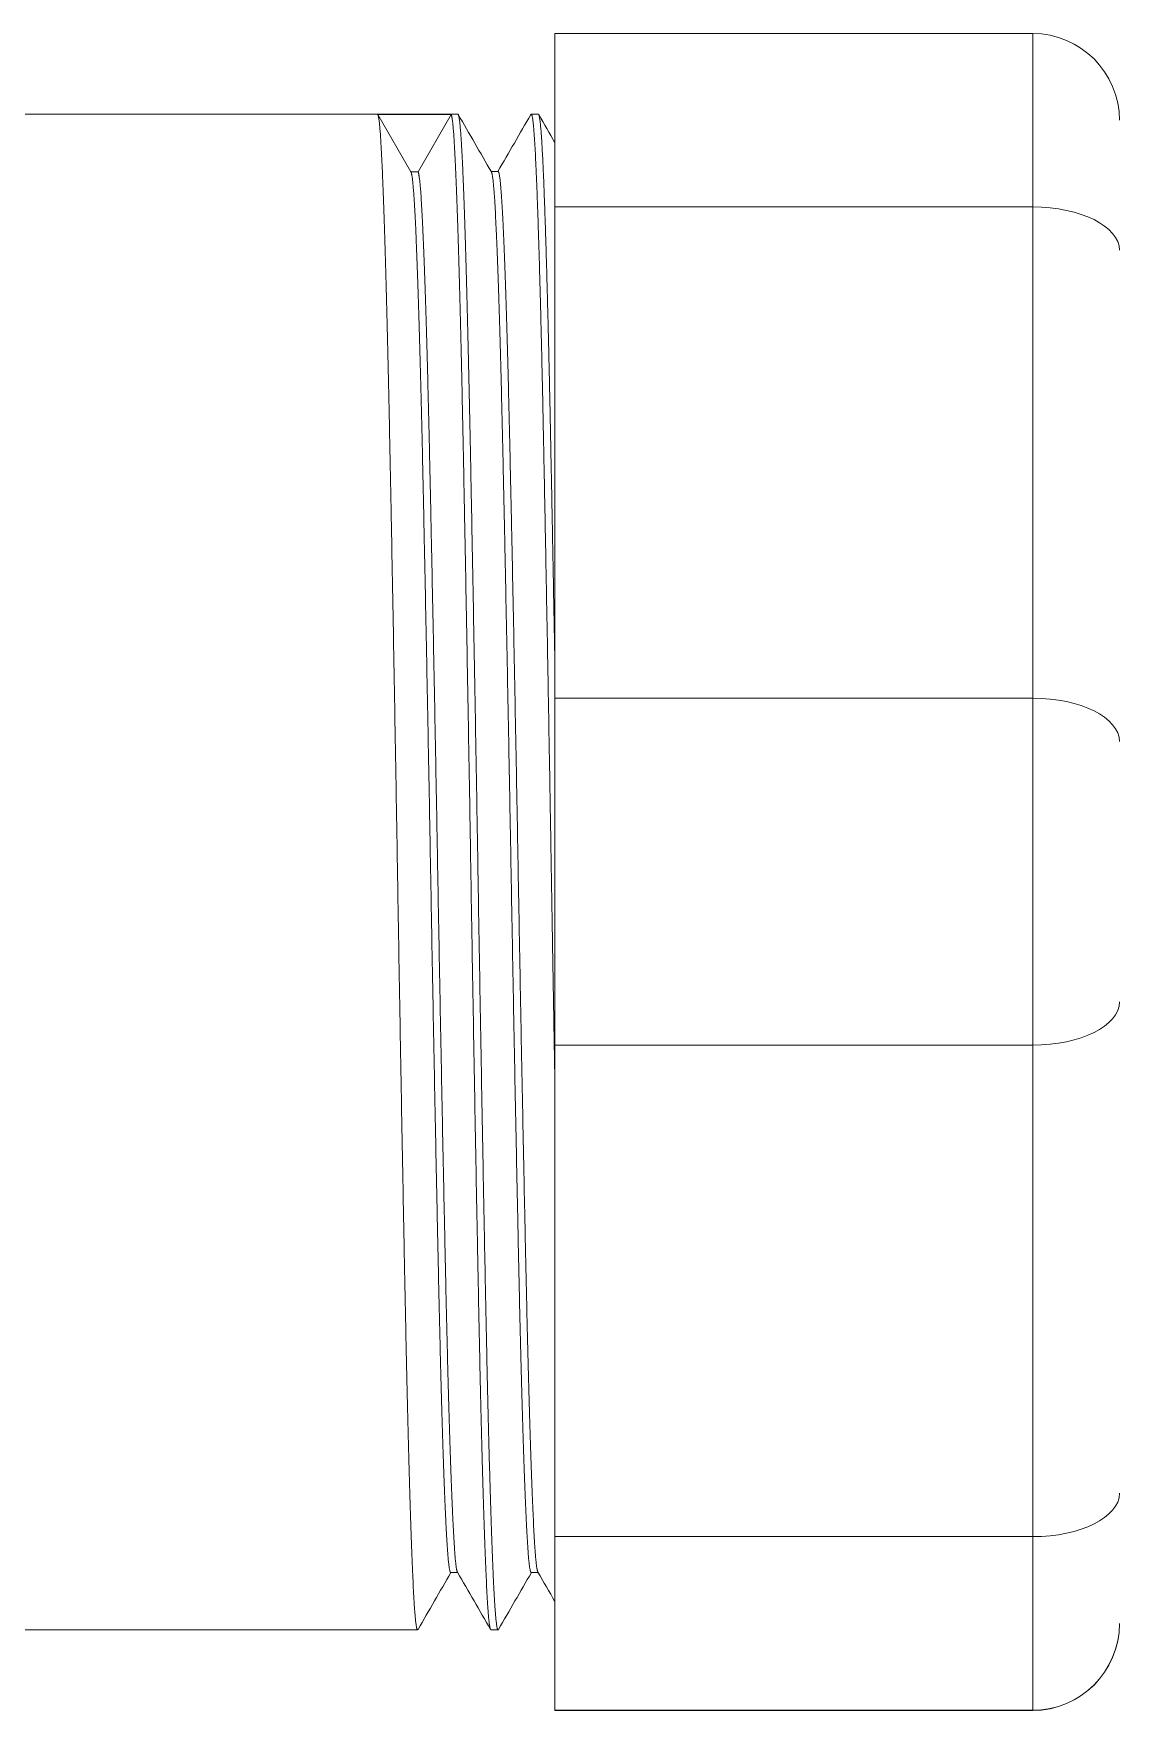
# Model space of a CAD drawing. Header units: millimetres. Extents: x 2.27 to 5, y 4.62 to 5.66.
# Drawn here: x 3.09569 to 3.12573, y 5.48734 to 5.53373 of the extents above; entities that cross this region are included whole.
import ezdxf

# ---------------------------------------------------------------- set-up
doc = ezdxf.new("R2010")
doc.units = ezdxf.units.MM

# ---------------------------------------------------------------- blocks, each defined once
blk = doc.blocks.new('110-32-frente')
at = {"linetype": 'Continuous', "lineweight": 5}
for p, q in [((7.672470864169347, 3.629230520621053), (7.672470864169347, 3.634027425784704)), ((7.672470864169347, 3.634027425784704), (7.685686864169347, 3.634027425784704)), ((7.685686864169347, 3.634027425784704), (7.685686864169347, 3.629230520621053)), ((7.651790757537945, 3.631797304887221), (7.669783494103447, 3.631797304887221)), ((7.669599265647711, 3.631784786993701), (7.667569851829177, 3.631784786982784)), ((7.668486222176432, 3.630198534620447), (7.667569851829177, 3.631784786982784)), ((7.669599265647711, 3.631784786993701), (7.668682895297862, 3.630198534633397)), ((7.671812907928966, 3.631797304887221), (7.672009581059974, 3.631797304887221)), ((7.668682895297862, 3.630198534633397), (7.668486222176432, 3.630198534620447)), ((7.670896537581711, 3.630210104887218), (7.670705657635465, 3.630210104887218)), ((7.685686864169347, 3.629230520621053), (7.672470864169347, 3.629230520621053)), ((7.672470864169347, 3.629230520621053), (7.672470864169347, 3.615639843402618)), ((7.685686864169347, 3.615639843402618), (7.685686864169347, 3.629230520621053)), ((7.672470864169347, 3.615639843402618), (7.685686864169347, 3.615639843402618)), ((7.672470864169347, 3.6060398440679), (7.672470864169347, 3.615639843402618)), ((7.685686864169347, 3.615639843402618), (7.685686864169347, 3.6060398440679)), ((7.685686864169347, 3.6060398440679), (7.672470864169347, 3.6060398440679)), ((7.672470864169347, 3.6060398440679), (7.672470864169347, 3.592443323170417)), ((7.685686864169347, 3.592443323170417), (7.685686864169347, 3.6060398440679)), ((7.672470864169347, 3.592443323170417), (7.685686864169347, 3.592443323170417)), ((7.672470864169347, 3.58764022833407), (7.672470864169347, 3.592443323170417)), ((7.685686864169347, 3.592443323170417), (7.685686864169347, 3.58764022833407)), ((7.669777700918701, 3.591451704887219), (7.669586820972447, 3.591451704887219)), ((7.672003787875227, 3.591451704887219), (7.671812907928966, 3.591451704887219)), ((7.651790757537945, 3.58986450488722), (7.668670450625192, 3.58986450488722)), ((7.67069986445071, 3.58986450488722), (7.670896537581711, 3.58986450488722)), ((7.685686864169347, 3.58764022833407), (7.672470864169347, 3.58764022833407)), ((7.672470864169347, 3.58764022833407), (7.672470864169347, 3.587634384655018)), ((7.672470864169347, 3.587634384655018), (7.685686864169347, 3.587634384655018)), ((7.672470864169347, 3.587634383989737), (7.685686864169347, 3.587634383989737)), ((7.685686864169347, 3.587634384655018), (7.685686864169347, 3.58764022833407))]:
    blk.add_line(p, q, dxfattribs=at)
for centre, start, end in [((7.685686864169347, 3.631627425784703), 0, 90), ((7.685686864169347, 3.590040228167747), 270, 0), ((7.685686864169347, 3.590034384488699), 270, 0), ((7.685686864169347, 3.590034383989735), 270, 0)]:
    blk.add_arc(centre, 0.0024, start, end, dxfattribs=at)
for centre, ratio, start_param, end_param in [((7.685686864169347, 3.628029746911966), 0.5003223787861647, 0, 1.570796326794874), ((7.685686864169347, 3.614439069693531), 0.5003223787861647, 0, 1.570796326794896), ((7.685686864169347, 3.607239070192491), 0.4996775519135504, 4.712388980384689, 6.283185307179585), ((7.685686864169347, 3.593642549295008), 0.4996775519135504, 4.712388980384689, 6.283185307179585)]:
    blk.add_ellipse(centre, major_axis=(0.0024, 0), ratio=ratio, start_param=start_param, end_param=end_param, dxfattribs=at)
for points, weights, knots in [([(7.668681158721824, 3.58987377222294), (7.668618635597233, 3.589765526861075), (7.668559146277361, 3.59089067354397), (7.668447841929535, 3.592995819778987), (7.668336537581707, 3.598507164173554), (7.668225233233883, 3.604018508568124), (7.668113928886057, 3.610830904887218), (7.668002624538232, 3.617643301206316), (7.667891320190406, 3.623154645600884), (7.667780015842581, 3.62866598999545), (7.667668711494755, 3.630771136230471), (7.667620506889343, 3.631682850333124), (7.667569851829177, 3.631784786982784)], [0.9757439018993892, 0.9732310471806784, 1, 0.9510565162951534, 1, 0.9510565162951534, 1, 0.9510565162951534, 1, 0.9510565162951534, 1, 0.9781982263302844, 0.9758195627118232], [0.8207580572550192, 0.8207580572550192, 0.8207580572550192, 0.8285714285714286, 0.8285714285714286, 0.8428571428571427, 0.8428571428571427, 0.8571428571428571, 0.8571428571428571, 0.8714285714285716, 0.8714285714285716, 0.8857142857142857, 0.8857142857142857, 0.8920778276199985, 0.8920778276199985, 0.8920778276199985]), ([(7.670699864450709, 3.58986450488722), (7.6706428162069, 3.58986450488722), (7.670588560102884, 3.59089067354397), (7.670477255755053, 3.592995819778987), (7.670365951407227, 3.598507164173554), (7.670254647059402, 3.604018508568124), (7.670143342711575, 3.610830904887218), (7.67003203836375, 3.617643301206316), (7.669920734015924, 3.623154645600884), (7.669809429668098, 3.62866598999545), (7.669698125320273, 3.630771136230471), (7.669649920709915, 3.631682850426567), (7.669599265644513, 3.631784787003276)], [0.9755282581475768, 0.9755282581475768, 1, 0.9510565162951534, 1, 0.9510565162951534, 1, 0.9510565162951534, 1, 0.9510565162951534, 1, 0.9781982241444698, 0.9758195622348608], [0.8214285714285715, 0.8214285714285715, 0.8214285714285715, 0.8285714285714286, 0.8285714285714286, 0.8428571428571427, 0.8428571428571427, 0.8571428571428571, 0.8571428571428571, 0.8714285714285716, 0.8714285714285716, 0.8857142857142857, 0.8857142857142857, 0.8920778282579981, 0.8920778282579981, 0.8920778282579981]), ([(7.670907245678342, 3.58987377222294), (7.670844722553753, 3.589765526861075), (7.670785233233884, 3.59089067354397), (7.670673928886062, 3.592995819778987), (7.670562624538233, 3.598507164173554), (7.670451320190409, 3.604018508568124), (7.670340015842582, 3.610830904887218), (7.670228711494758, 3.617643301206316), (7.670117407146924, 3.623154645600884), (7.670006102799099, 3.62866598999545), (7.669894798451273, 3.630771136230471), (7.669840542347258, 3.631797304887221), (7.669783494103447, 3.631797304887221)], [0.9757439018993888, 0.9732310471806788, 1, 0.9510565162951534, 1, 0.9510565162951534, 1, 0.9510565162951534, 1, 0.9510565162951534, 1, 0.9755282581475768, 0.9755282581475768], [0.6779009143978766, 0.6779009143978766, 0.6779009143978766, 0.6857142857142858, 0.6857142857142858, 0.7, 0.7, 0.7142857142857144, 0.7142857142857144, 0.7285714285714286, 0.7285714285714286, 0.7428571428571429, 0.7428571428571429, 0.75, 0.75, 0.75]), ([(7.672470864169347, 3.604900764021515), (7.67241888416256, 3.607804036462045), (7.672369429668101, 3.610830904887218), (7.672258125320276, 3.617643301206316), (7.67214682097245, 3.623154645600884), (7.672035516624618, 3.62866598999545), (7.671924212276792, 3.630771136230471), (7.671864722956925, 3.631896282913363), (7.671802199832343, 3.631788037551498)], [0.9757114491883192, 0.9776455686724482, 1, 0.9510565162951534, 1, 0.9510565162951534, 1, 0.9732310471806788, 0.9757439018993888], [0.7077608616436168, 0.7077608616436168, 0.7077608616436168, 0.7142857142857144, 0.7142857142857144, 0.7285714285714286, 0.7285714285714286, 0.7428571428571429, 0.7428571428571429, 0.7506705141735521, 0.7506705141735521, 0.7506705141735521]), ([(7.672470864169347, 3.616414023624791), (7.672405613244264, 3.620078755168691), (7.672343494103451, 3.623154645600884), (7.672232189755625, 3.62866598999545), (7.672120885407799, 3.630771136230471), (7.672066629303777, 3.631797304887221), (7.672009581059974, 3.631797304887221)], [0.9760139411999724, 0.9720807213050868, 1, 0.9510565162951534, 1, 0.9755282581475768, 0.9755282581475768], [0.5775651551598691, 0.5775651551598691, 0.5775651551598691, 0.5857142857142859, 0.5857142857142859, 0.6, 0.6, 0.6071428571428572, 0.6071428571428572, 0.6071428571428572]), ([(7.669586820972447, 3.591451704887219), (7.669529772728637, 3.591451704887219), (7.669475516624622, 3.592400190446632), (7.669364212276796, 3.594345972742004), (7.669252907928972, 3.599440096925995), (7.669141603581145, 3.604534221109982), (7.66903029923332, 3.610830904887218), (7.668918994885487, 3.617127588664455), (7.668807690537661, 3.622221712848446), (7.668696386189836, 3.627315837032437), (7.66858508184201, 3.629261619327806), (7.668536877236598, 3.630104314780442), (7.668486222176432, 3.630198534614134)], [0.9755282581475768, 0.9755282581475768, 1, 0.9510565162951534, 1, 0.9510565162951534, 1, 0.9510565162951534, 1, 0.9510565162951534, 1, 0.9781982263302844, 0.9758195627118232], [0.8214285714285715, 0.8214285714285715, 0.8214285714285715, 0.8285714285714286, 0.8285714285714286, 0.8428571428571427, 0.8428571428571427, 0.8571428571428571, 0.8571428571428571, 0.8714285714285716, 0.8714285714285716, 0.8857142857142857, 0.8857142857142857, 0.8920778276199985, 0.8920778276199985, 0.8920778276199985]), ([(7.669771910733494, 3.59146172859749), (7.669720812352978, 3.591550187810355), (7.669672189755622, 3.592400190446632), (7.669560885407798, 3.594345972742004), (7.669449581059972, 3.599440096925995), (7.669338276712148, 3.604534221109982), (7.669226972364321, 3.610830904887218), (7.669115668016496, 3.617127588664455), (7.66900436366867, 3.622221712848446), (7.668893059320843, 3.627315837032437), (7.668781754973018, 3.629261619327806), (7.66873355036266, 3.630104314866812), (7.668682895297258, 3.630198534633073)], [0.9757806148539616, 0.9780133352436406, 1, 0.9510565162951534, 1, 0.9510565162951534, 1, 0.9510565162951534, 1, 0.9510565162951534, 1, 0.9781982241444698, 0.9758195622348608], [0.8221539203143686, 0.8221539203143686, 0.8221539203143686, 0.8285714285714286, 0.8285714285714286, 0.8428571428571427, 0.8428571428571427, 0.8571428571428571, 0.8571428571428571, 0.8714285714285716, 0.8714285714285716, 0.8857142857142857, 0.8857142857142857, 0.8920778282579981, 0.8920778282579981, 0.8920778282579981]), ([(7.671812907928966, 3.591451704887219), (7.671755859685162, 3.591451704887219), (7.671701603581141, 3.592400190446632), (7.671590299233315, 3.594345972742004), (7.67147899488549, 3.599440096925995), (7.671367690537664, 3.604534221109982), (7.671256386189837, 3.610830904887218), (7.671145081842012, 3.617127588664455), (7.671033777494188, 3.622221712848446), (7.670922473146362, 3.627315837032437), (7.670811168798536, 3.629261619327806), (7.670762546201181, 3.630111621964086), (7.670711447820665, 3.630200081176951)], [0.9755282581475768, 0.9755282581475768, 1, 0.9510565162951534, 1, 0.9510565162951534, 1, 0.9510565162951534, 1, 0.9510565162951534, 1, 0.97801333524364, 0.9757806148539616], [0.6785714285714287, 0.6785714285714287, 0.6785714285714287, 0.6857142857142858, 0.6857142857142858, 0.7, 0.7, 0.7142857142857144, 0.7142857142857144, 0.7285714285714286, 0.7285714285714286, 0.7428571428571429, 0.7428571428571429, 0.7492746511142031, 0.7492746511142031, 0.7492746511142031]), ([(7.671997997690027, 3.59146172859749), (7.671946899309495, 3.591550187810355), (7.671898276712147, 3.592400190446632), (7.671786972364322, 3.594345972742004), (7.67167566801649, 3.599440096925995), (7.671564363668664, 3.604534221109982), (7.671453059320839, 3.610830904887218), (7.671341754973012, 3.617127588664455), (7.671230450625187, 3.622221712848446), (7.671119146277362, 3.627315837032437), (7.671007841929537, 3.629261619327806), (7.670953585825522, 3.630210104887218), (7.670896537581711, 3.630210104887218)], [0.9757806148539618, 0.9780133352436404, 1, 0.9510565162951534, 1, 0.9510565162951534, 1, 0.9510565162951534, 1, 0.9510565162951534, 1, 0.9755282581475768, 0.9755282581475768], [0.6792967774572256, 0.6792967774572256, 0.6792967774572256, 0.6857142857142858, 0.6857142857142858, 0.7, 0.7, 0.7142857142857144, 0.7142857142857144, 0.7285714285714286, 0.7285714285714286, 0.7428571428571429, 0.7428571428571429, 0.75, 0.75, 0.75])]:
    blk.add_rational_spline(points, weights, degree=2, knots=knots, dxfattribs=at)
for points in [[(7.669794202200087, 3.631788037551498), (7.670099942451188, 3.631258713971877), (7.670405690314097, 3.630729394788907), (7.670711447820665, 3.630200081176951)], [(7.670890744396963, 3.630210104887218), (7.671194571720505, 3.630736077332485), (7.671498389534428, 3.631262055271331), (7.671802199832334, 3.631788037551498)], [(7.672020289156606, 3.631788037551498), (7.672170478907112, 3.631528016255401), (7.672320670494067, 3.631267996020053), (7.672470864159401, 3.63100797698528)], [(7.669592614157188, 3.591451704887212), (7.669288786834329, 3.590925732441558), (7.668984969019724, 3.590399754503106), (7.668681158721824, 3.58987377222294)], [(7.670689156354072, 3.58987377222294), (7.670383416102972, 3.590403095802564), (7.670077668240062, 3.59093241498553), (7.669771910733494, 3.59146172859749)], [(7.671818701113714, 3.591451704887212), (7.671514873790847, 3.590925732441558), (7.67121105597625, 3.590399754503106), (7.670907245678342, 3.58987377222294)], [(7.672470864169347, 3.590643106355734), (7.672313244386912, 3.590915981809622), (7.672155622319927, 3.59118885594384), (7.67199799769002, 3.59146172859749)]]:
    blk.add_open_spline(points, degree=3, dxfattribs=at)

msp = doc.modelspace()

# ---------------------------------------------------------------- block references
msp.add_blockref('110-32-frente', (-4.562353464303336, 1.899701889722386))

doc.saveas('drawing.dxf')
